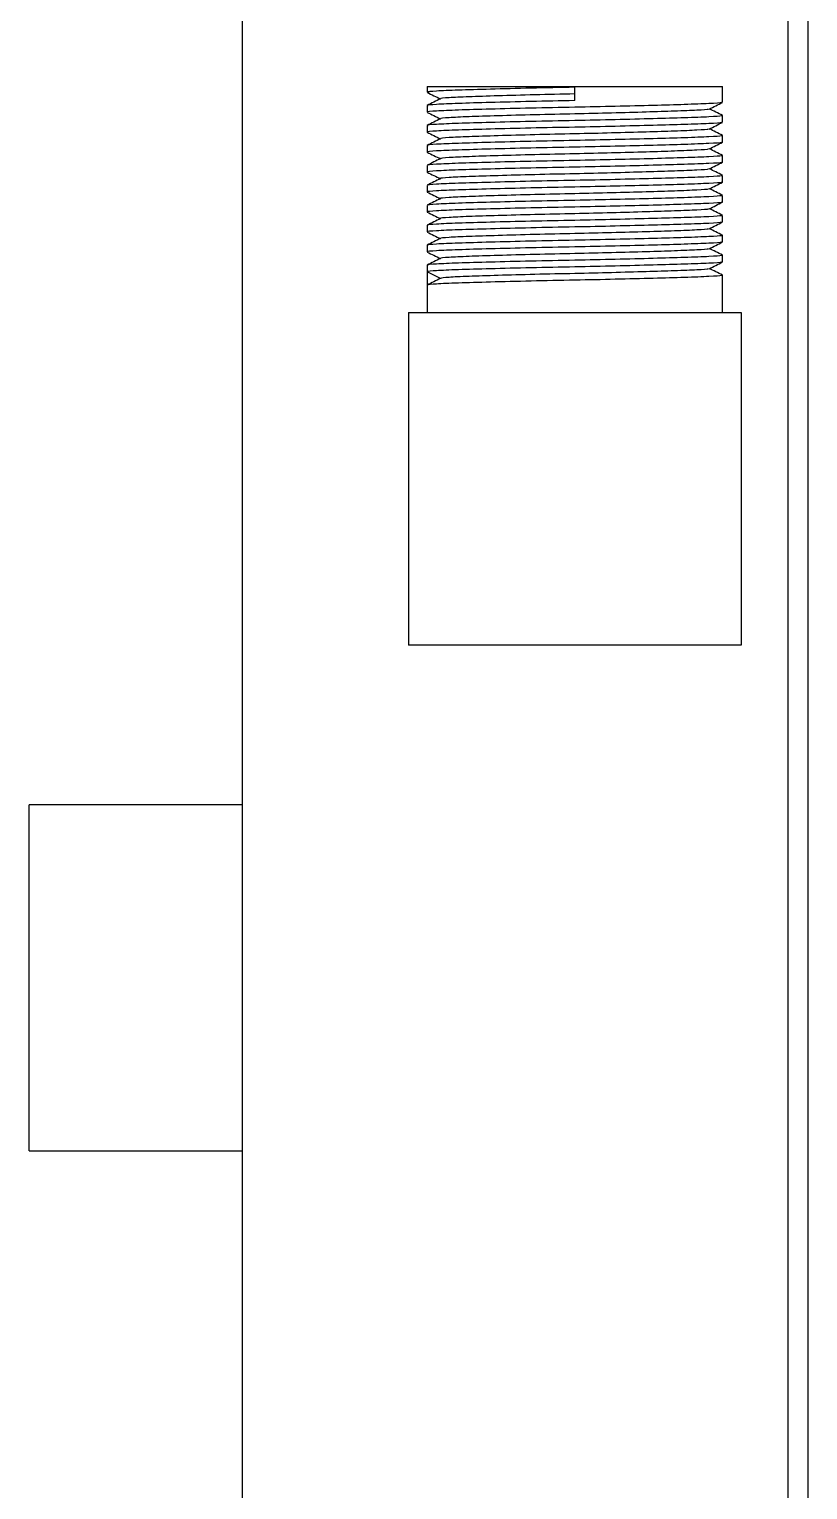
# Model space of a CAD drawing. Header units: millimetres. Extents: x -8604 to -3995, y 3123 to 6155.
# Drawn here: x -7718.6 to -7660.1, y 5417.1 to 5526.9 of the extents above; entities that cross this region are included whole.
import ezdxf

# ---------------------------------------------------------------- set-up
doc = ezdxf.new("R2010")
doc.units = ezdxf.units.MM

msp = doc.modelspace()

# ---------------------------------------------------------------- linework, layer by layer
at = {"color": 7, "linetype": 'Continuous', "lineweight": 25}
for p, q in [((-7702.62, 5575.58), (-7702.62, 5356.18)), ((-7661.62, 5571.18), (-7661.62, 5371.18)), ((-7660.12, 5571.18), (-7660.12, 5371.18)), ((-7688.72, 5522.58), (-7688.72, 5522.14)), ((-7688.72, 5522.58), (-7666.52, 5522.58)), ((-7666.52, 5521.39), (-7666.52, 5522.58)), ((-7677.62, 5521.52), (-7677.62, 5522.52)), ((-7688.72, 5521.14), (-7688.72, 5520.64)), ((-7666.52, 5519.89), (-7666.52, 5520.39)), ((-7688.72, 5519.64), (-7688.72, 5519.14)), ((-7666.52, 5518.39), (-7666.52, 5518.89)), ((-7688.72, 5518.14), (-7688.72, 5517.64)), ((-7666.52, 5516.89), (-7666.52, 5517.39)), ((-7688.72, 5516.64), (-7688.72, 5516.14)), ((-7688.72, 5515.14), (-7688.72, 5514.64)), ((-7666.52, 5515.39), (-7666.52, 5515.89)), ((-7666.52, 5513.89), (-7666.52, 5514.39)), ((-7688.72, 5513.64), (-7688.72, 5513.14)), ((-7666.52, 5512.39), (-7666.52, 5512.89)), ((-7688.72, 5512.14), (-7688.72, 5511.64)), ((-7688.72, 5510.64), (-7688.72, 5510.14)), ((-7666.52, 5510.89), (-7666.52, 5511.39)), ((-7666.52, 5509.39), (-7666.52, 5509.89)), ((-7688.72, 5509.14), (-7688.72, 5508.64)), ((-7688.72, 5508.64), (-7688.72, 5507.64)), ((-7687.73, 5508.14), (-7688.72, 5508.64)), ((-7666.52, 5505.58), (-7666.52, 5508.39)), ((-7688.72, 5507.64), (-7688.72, 5505.58)), ((-7690.12, 5505.58), (-7690.12, 5480.58)), ((-7690.12, 5505.58), (-7665.12, 5505.58)), ((-7665.12, 5505.58), (-7665.12, 5480.58)), ((-7665.12, 5480.58), (-7690.12, 5480.58)), ((-7702.62, 5468.58), (-7718.62, 5468.58)), ((-7718.62, 5442.58), (-7718.62, 5468.58)), ((-7718.62, 5442.58), (-7702.62, 5442.58))]:
    msp.add_line(p, q, dxfattribs=at)
for points, knots in [([(-7677.62, 5521.52), (-7678.74, 5521.49), (-7680.98, 5521.45), (-7684.03, 5521.37), (-7686.52, 5521.3), (-7688.11, 5521.23), (-7688.82, 5521.17), (-7688.67, 5521.15), (-7688.65, 5521.14)], [0, 0, 0, 0, 0.192033, 0.386702, 0.577043, 0.771209, 0.964412, 1, 1, 1, 1]), ([(-7677.62, 5522.52), (-7678.74, 5522.49), (-7680.98, 5522.45), (-7684.03, 5522.37), (-7686.52, 5522.3), (-7688.13, 5522.23), (-7688.83, 5522.17), (-7688.65, 5522.14), (-7688.6, 5522.13)], [0, 0, 0, 0, 0.187068, 0.376706, 0.562126, 0.751273, 0.939481, 1, 1, 1, 1]), ([(-7688.71, 5522.13), (-7688.55, 5522.05), (-7688.22, 5521.89), (-7687.89, 5521.72), (-7687.73, 5521.64)], [0, 0, 0, 0, 0.510467, 1, 1, 1, 1]), ([(-7687.71, 5521.65), (-7687.88, 5521.57), (-7688.21, 5521.4), (-7688.55, 5521.23), (-7688.71, 5521.15)], [0, 0, 0, 0, 0.499978, 1, 1, 1, 1]), ([(-7677.62, 5522.02), (-7678.64, 5521.99), (-7680.68, 5521.95), (-7683.45, 5521.87), (-7685.72, 5521.8), (-7687.15, 5521.73), (-7687.8, 5521.68), (-7687.7, 5521.65), (-7687.7, 5521.65)], [0, 0, 0, 0, 0.197738, 0.398193, 0.594187, 0.794121, 0.993064, 1, 1, 1, 1]), ([(-7666.63, 5521.38), (-7666.62, 5521.38), (-7666.54, 5521.34), (-7667.44, 5521.29), (-7669.21, 5521.22), (-7671.69, 5521.15), (-7674.53, 5521.08), (-7677.71, 5521.01), (-7680.99, 5520.95), (-7684.03, 5520.87), (-7686.52, 5520.8), (-7688.11, 5520.73), (-7688.82, 5520.67), (-7688.67, 5520.65), (-7688.65, 5520.64)], [0, 0, 0, 0, 0.028412, 0.1268, 0.22458, 0.31344, 0.404198, 0.493515, 0.590777, 0.689374, 0.785779, 0.884121, 0.981975, 1, 1, 1, 1]), ([(-7666.64, 5520.39), (-7666.61, 5520.38), (-7666.52, 5520.35), (-7667.43, 5520.29), (-7669.21, 5520.22), (-7671.69, 5520.15), (-7674.53, 5520.08), (-7677.71, 5520.01), (-7680.99, 5519.95), (-7684.03, 5519.87), (-7686.52, 5519.8), (-7688.11, 5519.73), (-7688.82, 5519.67), (-7688.67, 5519.65), (-7688.65, 5519.64)], [0, 0, 0, 0, 0.041046, 0.138155, 0.234663, 0.322367, 0.411945, 0.500101, 0.596098, 0.693413, 0.788565, 0.885628, 0.98221, 1, 1, 1, 1]), ([(-7688.71, 5520.63), (-7688.55, 5520.55), (-7688.22, 5520.39), (-7687.89, 5520.22), (-7687.73, 5520.14)], [0, 0, 0, 0, 0.510464, 1, 1, 1, 1]), ([(-7667.62, 5520.88), (-7667.61, 5520.87), (-7667.54, 5520.84), (-7668.36, 5520.79), (-7669.97, 5520.72), (-7672.22, 5520.65), (-7674.81, 5520.58), (-7677.7, 5520.51), (-7680.68, 5520.45), (-7683.45, 5520.37), (-7685.72, 5520.3), (-7687.15, 5520.23), (-7687.8, 5520.18), (-7687.7, 5520.15), (-7687.7, 5520.15)], [0, 0, 0, 0, 0.027508, 0.127492, 0.226856, 0.317157, 0.409387, 0.500153, 0.598991, 0.699188, 0.797155, 0.897092, 0.996533, 1, 1, 1, 1]), ([(-7667.53, 5520.88), (-7667.36, 5520.96), (-7667.03, 5521.13), (-7666.7, 5521.3), (-7666.53, 5521.38)], [0, 0, 0, 0, 0.4999761, 1, 1, 1, 1]), ([(-7666.53, 5520.4), (-7666.7, 5520.48), (-7667.02, 5520.65), (-7667.35, 5520.81), (-7667.51, 5520.89)], [0, 0, 0, 0, 0.510458, 1, 1, 1, 1]), ([(-7666.63, 5519.88), (-7666.62, 5519.88), (-7666.54, 5519.84), (-7667.44, 5519.79), (-7669.21, 5519.72), (-7671.69, 5519.65), (-7674.53, 5519.58), (-7677.71, 5519.51), (-7680.99, 5519.45), (-7684.03, 5519.37), (-7686.52, 5519.3), (-7688.11, 5519.23), (-7688.82, 5519.17), (-7688.67, 5519.15), (-7688.65, 5519.14)], [0, 0, 0, 0, 0.028412, 0.1268, 0.22458, 0.31344, 0.404198, 0.493515, 0.590777, 0.689374, 0.785779, 0.884121, 0.981975, 1, 1, 1, 1]), ([(-7687.71, 5520.15), (-7687.88, 5520.07), (-7688.21, 5519.9), (-7688.55, 5519.73), (-7688.71, 5519.65)], [0, 0, 0, 0, 0.499976, 1, 1, 1, 1]), ([(-7667.62, 5519.38), (-7667.61, 5519.37), (-7667.54, 5519.34), (-7668.36, 5519.29), (-7669.97, 5519.22), (-7672.22, 5519.15), (-7674.81, 5519.08), (-7677.7, 5519.01), (-7680.68, 5518.95), (-7683.45, 5518.87), (-7685.72, 5518.8), (-7687.15, 5518.73), (-7687.8, 5518.68), (-7687.7, 5518.65), (-7687.7, 5518.65)], [0, 0, 0, 0, 0.0275079, 0.1274916, 0.2268562, 0.3171573, 0.4093869, 0.5001528, 0.5989914, 0.6991882, 0.7971553, 0.8970918, 0.996533, 1, 1, 1, 1]), ([(-7667.53, 5519.38), (-7667.36, 5519.46), (-7667.03, 5519.63), (-7666.7, 5519.8), (-7666.53, 5519.88)], [0, 0, 0, 0, 0.499978, 1, 1, 1, 1]), ([(-7666.53, 5518.9), (-7666.7, 5518.98), (-7667.02, 5519.15), (-7667.35, 5519.31), (-7667.51, 5519.39)], [0, 0, 0, 0, 0.510459, 1, 1, 1, 1]), ([(-7666.64, 5518.89), (-7666.61, 5518.88), (-7666.52, 5518.85), (-7667.43, 5518.79), (-7669.21, 5518.72), (-7671.69, 5518.65), (-7674.53, 5518.58), (-7677.71, 5518.51), (-7680.99, 5518.45), (-7684.03, 5518.37), (-7686.52, 5518.3), (-7688.11, 5518.23), (-7688.82, 5518.17), (-7688.67, 5518.15), (-7688.65, 5518.14)], [0, 0, 0, 0, 0.041046, 0.138155, 0.234663, 0.322367, 0.411945, 0.500101, 0.596098, 0.693413, 0.788564, 0.885628, 0.98221, 1, 1, 1, 1]), ([(-7666.63, 5518.38), (-7666.62, 5518.38), (-7666.54, 5518.34), (-7667.44, 5518.29), (-7669.21, 5518.22), (-7671.69, 5518.15), (-7674.53, 5518.08), (-7677.71, 5518.01), (-7680.99, 5517.95), (-7684.03, 5517.87), (-7686.52, 5517.8), (-7688.11, 5517.73), (-7688.82, 5517.67), (-7688.67, 5517.65), (-7688.65, 5517.64)], [0, 0, 0, 0, 0.028412, 0.1268, 0.22458, 0.31344, 0.404198, 0.493515, 0.590777, 0.689374, 0.785779, 0.884121, 0.981975, 1, 1, 1, 1]), ([(-7688.71, 5519.13), (-7688.55, 5519.05), (-7688.22, 5518.89), (-7687.89, 5518.72), (-7687.73, 5518.64)], [0, 0, 0, 0, 0.510465, 1, 1, 1, 1]), ([(-7687.71, 5518.65), (-7687.88, 5518.57), (-7688.21, 5518.4), (-7688.55, 5518.23), (-7688.71, 5518.15)], [0, 0, 0, 0, 0.499976, 1, 1, 1, 1]), ([(-7667.53, 5517.88), (-7667.36, 5517.96), (-7667.03, 5518.13), (-7666.7, 5518.3), (-7666.53, 5518.38)], [0, 0, 0, 0, 0.4999761, 1, 1, 1, 1]), ([(-7666.64, 5517.39), (-7666.61, 5517.38), (-7666.52, 5517.35), (-7667.43, 5517.29), (-7669.21, 5517.22), (-7671.69, 5517.15), (-7674.53, 5517.08), (-7677.71, 5517.01), (-7680.99, 5516.95), (-7684.03, 5516.87), (-7686.52, 5516.8), (-7688.11, 5516.73), (-7688.82, 5516.67), (-7688.67, 5516.65), (-7688.65, 5516.64)], [0, 0, 0, 0, 0.041046, 0.138155, 0.234663, 0.322367, 0.411945, 0.500101, 0.596098, 0.693413, 0.788564, 0.885628, 0.98221, 1, 1, 1, 1]), ([(-7688.71, 5517.63), (-7688.55, 5517.55), (-7688.22, 5517.39), (-7687.89, 5517.22), (-7687.73, 5517.14)], [0, 0, 0, 0, 0.510464, 1, 1, 1, 1]), ([(-7687.71, 5517.15), (-7687.88, 5517.07), (-7688.21, 5516.9), (-7688.55, 5516.73), (-7688.71, 5516.65)], [0, 0, 0, 0, 0.499976, 1, 1, 1, 1]), ([(-7667.62, 5517.88), (-7667.61, 5517.87), (-7667.54, 5517.84), (-7668.36, 5517.79), (-7669.97, 5517.72), (-7672.22, 5517.65), (-7674.81, 5517.58), (-7677.7, 5517.51), (-7680.68, 5517.45), (-7683.45, 5517.37), (-7685.72, 5517.3), (-7687.15, 5517.23), (-7687.8, 5517.18), (-7687.7, 5517.15), (-7687.7, 5517.15)], [0, 0, 0, 0, 0.027508, 0.127492, 0.226856, 0.317157, 0.409387, 0.500153, 0.598991, 0.699188, 0.797155, 0.897092, 0.996533, 1, 1, 1, 1]), ([(-7666.53, 5517.4), (-7666.7, 5517.48), (-7667.02, 5517.65), (-7667.35, 5517.81), (-7667.51, 5517.89)], [0, 0, 0, 0, 0.510459, 1, 1, 1, 1]), ([(-7666.63, 5516.88), (-7666.62, 5516.88), (-7666.54, 5516.84), (-7667.44, 5516.79), (-7669.21, 5516.72), (-7671.69, 5516.65), (-7674.53, 5516.58), (-7677.71, 5516.51), (-7680.99, 5516.45), (-7684.03, 5516.37), (-7686.52, 5516.3), (-7688.11, 5516.23), (-7688.82, 5516.17), (-7688.67, 5516.15), (-7688.65, 5516.14)], [0, 0, 0, 0, 0.028412, 0.1268, 0.22458, 0.31344, 0.404198, 0.493515, 0.590777, 0.689374, 0.785779, 0.884121, 0.981975, 1, 1, 1, 1]), ([(-7688.71, 5516.13), (-7688.55, 5516.05), (-7688.22, 5515.89), (-7687.89, 5515.72), (-7687.73, 5515.64)], [0, 0, 0, 0, 0.510465, 1, 1, 1, 1]), ([(-7667.62, 5516.38), (-7667.61, 5516.37), (-7667.54, 5516.34), (-7668.36, 5516.29), (-7669.97, 5516.22), (-7672.22, 5516.15), (-7674.81, 5516.08), (-7677.7, 5516.01), (-7680.68, 5515.95), (-7683.45, 5515.87), (-7685.72, 5515.8), (-7687.15, 5515.73), (-7687.8, 5515.68), (-7687.7, 5515.65), (-7687.7, 5515.65)], [0, 0, 0, 0, 0.027508, 0.127492, 0.226856, 0.317157, 0.409387, 0.500153, 0.598991, 0.699188, 0.797155, 0.897092, 0.996533, 1, 1, 1, 1]), ([(-7667.53, 5516.38), (-7667.36, 5516.46), (-7667.03, 5516.63), (-7666.7, 5516.8), (-7666.53, 5516.88)], [0, 0, 0, 0, 0.4999761, 1, 1, 1, 1]), ([(-7666.53, 5515.9), (-7666.7, 5515.98), (-7667.02, 5516.15), (-7667.35, 5516.31), (-7667.51, 5516.39)], [0, 0, 0, 0, 0.510458, 1, 1, 1, 1]), ([(-7666.64, 5515.89), (-7666.61, 5515.88), (-7666.52, 5515.85), (-7667.43, 5515.79), (-7669.21, 5515.72), (-7671.69, 5515.65), (-7674.53, 5515.58), (-7677.71, 5515.51), (-7680.99, 5515.45), (-7684.03, 5515.37), (-7686.52, 5515.3), (-7688.11, 5515.23), (-7688.82, 5515.17), (-7688.67, 5515.15), (-7688.65, 5515.14)], [0, 0, 0, 0, 0.041046, 0.138155, 0.234663, 0.322367, 0.411945, 0.500101, 0.596098, 0.693413, 0.788564, 0.885628, 0.98221, 1, 1, 1, 1]), ([(-7666.63, 5515.38), (-7666.62, 5515.38), (-7666.54, 5515.34), (-7667.44, 5515.29), (-7669.21, 5515.22), (-7671.69, 5515.15), (-7674.53, 5515.08), (-7677.71, 5515.01), (-7680.99, 5514.95), (-7684.03, 5514.87), (-7686.52, 5514.8), (-7688.11, 5514.73), (-7688.82, 5514.67), (-7688.67, 5514.65), (-7688.65, 5514.64)], [0, 0, 0, 0, 0.028412, 0.1268, 0.22458, 0.31344, 0.404198, 0.493515, 0.590777, 0.689374, 0.785779, 0.884121, 0.981975, 1, 1, 1, 1]), ([(-7687.71, 5515.65), (-7687.88, 5515.57), (-7688.21, 5515.4), (-7688.55, 5515.23), (-7688.71, 5515.15)], [0, 0, 0, 0, 0.499976, 1, 1, 1, 1]), ([(-7667.62, 5514.88), (-7667.61, 5514.87), (-7667.54, 5514.84), (-7668.36, 5514.79), (-7669.97, 5514.72), (-7672.22, 5514.65), (-7674.81, 5514.58), (-7677.7, 5514.51), (-7680.68, 5514.45), (-7683.45, 5514.37), (-7685.72, 5514.3), (-7687.15, 5514.23), (-7687.8, 5514.18), (-7687.7, 5514.15), (-7687.7, 5514.15)], [0, 0, 0, 0, 0.027508, 0.127492, 0.226856, 0.317157, 0.409387, 0.500153, 0.598991, 0.699188, 0.797155, 0.897092, 0.996533, 1, 1, 1, 1]), ([(-7667.53, 5514.88), (-7667.36, 5514.96), (-7667.03, 5515.13), (-7666.7, 5515.3), (-7666.53, 5515.38)], [0, 0, 0, 0, 0.4999761, 1, 1, 1, 1]), ([(-7666.53, 5514.4), (-7666.7, 5514.48), (-7667.02, 5514.65), (-7667.35, 5514.81), (-7667.51, 5514.89)], [0, 0, 0, 0, 0.510459, 1, 1, 1, 1]), ([(-7666.64, 5514.39), (-7666.61, 5514.38), (-7666.52, 5514.35), (-7667.43, 5514.29), (-7669.21, 5514.22), (-7671.69, 5514.15), (-7674.53, 5514.08), (-7677.71, 5514.01), (-7680.99, 5513.95), (-7684.03, 5513.87), (-7686.52, 5513.8), (-7688.11, 5513.73), (-7688.82, 5513.67), (-7688.67, 5513.65), (-7688.65, 5513.64)], [0, 0, 0, 0, 0.041046, 0.138155, 0.234663, 0.322367, 0.411945, 0.500101, 0.596098, 0.693413, 0.788564, 0.885628, 0.98221, 1, 1, 1, 1]), ([(-7666.63, 5513.88), (-7666.62, 5513.88), (-7666.54, 5513.84), (-7667.44, 5513.79), (-7669.21, 5513.72), (-7671.69, 5513.65), (-7674.53, 5513.58), (-7677.71, 5513.51), (-7680.99, 5513.45), (-7684.03, 5513.37), (-7686.52, 5513.3), (-7688.11, 5513.23), (-7688.82, 5513.17), (-7688.67, 5513.15), (-7688.65, 5513.14)], [0, 0, 0, 0, 0.028412, 0.1268, 0.22458, 0.31344, 0.404198, 0.493515, 0.590777, 0.689374, 0.785779, 0.884121, 0.981975, 1, 1, 1, 1]), ([(-7688.71, 5514.63), (-7688.55, 5514.55), (-7688.22, 5514.39), (-7687.89, 5514.22), (-7687.73, 5514.14)], [0, 0, 0, 0, 0.510467, 1, 1, 1, 1]), ([(-7687.71, 5514.15), (-7687.88, 5514.07), (-7688.21, 5513.9), (-7688.55, 5513.73), (-7688.71, 5513.65)], [0, 0, 0, 0, 0.499978, 1, 1, 1, 1]), ([(-7667.53, 5513.38), (-7667.36, 5513.46), (-7667.03, 5513.63), (-7666.7, 5513.8), (-7666.53, 5513.88)], [0, 0, 0, 0, 0.4999761, 1, 1, 1, 1]), ([(-7666.64, 5512.89), (-7666.61, 5512.88), (-7666.52, 5512.85), (-7667.43, 5512.79), (-7669.21, 5512.72), (-7671.69, 5512.65), (-7674.53, 5512.58), (-7677.71, 5512.51), (-7680.99, 5512.45), (-7684.03, 5512.37), (-7686.52, 5512.3), (-7688.11, 5512.23), (-7688.82, 5512.17), (-7688.67, 5512.15), (-7688.65, 5512.14)], [0, 0, 0, 0, 0.041046, 0.138155, 0.234663, 0.322367, 0.411945, 0.500101, 0.596098, 0.693413, 0.788565, 0.885628, 0.98221, 1, 1, 1, 1]), ([(-7688.71, 5513.13), (-7688.55, 5513.05), (-7688.22, 5512.89), (-7687.89, 5512.72), (-7687.73, 5512.64)], [0, 0, 0, 0, 0.510464, 1, 1, 1, 1]), ([(-7667.62, 5513.38), (-7667.61, 5513.37), (-7667.54, 5513.34), (-7668.36, 5513.29), (-7669.97, 5513.22), (-7672.22, 5513.15), (-7674.81, 5513.08), (-7677.7, 5513.01), (-7680.68, 5512.95), (-7683.45, 5512.87), (-7685.72, 5512.8), (-7687.15, 5512.73), (-7687.8, 5512.68), (-7687.7, 5512.65), (-7687.7, 5512.65)], [0, 0, 0, 0, 0.027508, 0.127492, 0.226856, 0.317157, 0.409387, 0.500153, 0.598991, 0.699188, 0.797155, 0.897092, 0.996533, 1, 1, 1, 1]), ([(-7666.53, 5512.9), (-7666.7, 5512.98), (-7667.02, 5513.15), (-7667.35, 5513.31), (-7667.51, 5513.39)], [0, 0, 0, 0, 0.510458, 1, 1, 1, 1]), ([(-7666.63, 5512.38), (-7666.62, 5512.38), (-7666.54, 5512.34), (-7667.44, 5512.29), (-7669.21, 5512.22), (-7671.69, 5512.15), (-7674.53, 5512.08), (-7677.71, 5512.01), (-7680.99, 5511.95), (-7684.03, 5511.87), (-7686.52, 5511.8), (-7688.11, 5511.73), (-7688.82, 5511.67), (-7688.67, 5511.65), (-7688.65, 5511.64)], [0, 0, 0, 0, 0.0284119, 0.1268003, 0.2245797, 0.3134398, 0.4041977, 0.4935153, 0.5907769, 0.6893742, 0.7857789, 0.884121, 0.9819751, 1, 1, 1, 1]), ([(-7687.71, 5512.65), (-7687.88, 5512.57), (-7688.21, 5512.4), (-7688.55, 5512.23), (-7688.71, 5512.15)], [0, 0, 0, 0, 0.499976, 1, 1, 1, 1]), ([(-7688.71, 5511.63), (-7688.55, 5511.55), (-7688.22, 5511.39), (-7687.89, 5511.22), (-7687.73, 5511.14)], [0, 0, 0, 0, 0.510465, 1, 1, 1, 1]), ([(-7667.62, 5511.88), (-7667.61, 5511.87), (-7667.54, 5511.84), (-7668.36, 5511.79), (-7669.97, 5511.72), (-7672.22, 5511.65), (-7674.81, 5511.58), (-7677.7, 5511.51), (-7680.68, 5511.45), (-7683.45, 5511.37), (-7685.72, 5511.3), (-7687.15, 5511.23), (-7687.8, 5511.18), (-7687.7, 5511.15), (-7687.7, 5511.15)], [0, 0, 0, 0, 0.0275079, 0.1274916, 0.2268562, 0.3171573, 0.4093869, 0.5001528, 0.5989914, 0.6991882, 0.7971553, 0.8970918, 0.996533, 1, 1, 1, 1]), ([(-7667.53, 5511.88), (-7667.36, 5511.96), (-7667.03, 5512.13), (-7666.7, 5512.3), (-7666.53, 5512.38)], [0, 0, 0, 0, 0.499978, 1, 1, 1, 1]), ([(-7666.53, 5511.4), (-7666.7, 5511.48), (-7667.02, 5511.65), (-7667.35, 5511.81), (-7667.51, 5511.89)], [0, 0, 0, 0, 0.510459, 1, 1, 1, 1]), ([(-7666.64, 5511.39), (-7666.61, 5511.38), (-7666.52, 5511.35), (-7667.43, 5511.29), (-7669.21, 5511.22), (-7671.69, 5511.15), (-7674.53, 5511.08), (-7677.71, 5511.01), (-7680.99, 5510.95), (-7684.03, 5510.87), (-7686.52, 5510.8), (-7688.11, 5510.73), (-7688.82, 5510.67), (-7688.67, 5510.65), (-7688.65, 5510.64)], [0, 0, 0, 0, 0.041046, 0.138155, 0.234663, 0.322367, 0.411945, 0.500101, 0.596098, 0.693413, 0.788564, 0.885628, 0.98221, 1, 1, 1, 1]), ([(-7666.63, 5510.88), (-7666.62, 5510.88), (-7666.54, 5510.84), (-7667.44, 5510.79), (-7669.21, 5510.72), (-7671.69, 5510.65), (-7674.53, 5510.58), (-7677.71, 5510.51), (-7680.99, 5510.45), (-7684.03, 5510.37), (-7686.52, 5510.3), (-7688.11, 5510.23), (-7688.82, 5510.17), (-7688.67, 5510.15), (-7688.65, 5510.14)], [0, 0, 0, 0, 0.028412, 0.1268, 0.22458, 0.31344, 0.404198, 0.493515, 0.590777, 0.689374, 0.785779, 0.884121, 0.981975, 1, 1, 1, 1]), ([(-7687.71, 5511.15), (-7687.88, 5511.07), (-7688.21, 5510.9), (-7688.55, 5510.73), (-7688.71, 5510.65)], [0, 0, 0, 0, 0.499976, 1, 1, 1, 1]), ([(-7667.53, 5510.38), (-7667.36, 5510.46), (-7667.03, 5510.63), (-7666.7, 5510.8), (-7666.53, 5510.88)], [0, 0, 0, 0, 0.4999761, 1, 1, 1, 1]), ([(-7666.64, 5509.89), (-7666.61, 5509.88), (-7666.52, 5509.85), (-7667.43, 5509.79), (-7669.21, 5509.72), (-7671.69, 5509.65), (-7674.53, 5509.58), (-7677.71, 5509.51), (-7680.99, 5509.45), (-7684.03, 5509.37), (-7686.52, 5509.3), (-7688.11, 5509.23), (-7688.82, 5509.17), (-7688.67, 5509.15), (-7688.65, 5509.14)], [0, 0, 0, 0, 0.041046, 0.138155, 0.234663, 0.322367, 0.411945, 0.500101, 0.596098, 0.693413, 0.788565, 0.885628, 0.98221, 1, 1, 1, 1]), ([(-7666.63, 5509.38), (-7666.62, 5509.38), (-7666.54, 5509.34), (-7667.44, 5509.29), (-7669.21, 5509.22), (-7671.69, 5509.15), (-7674.53, 5509.08), (-7677.71, 5509.01), (-7680.98, 5508.95), (-7684.03, 5508.87), (-7686.51, 5508.8), (-7688.17, 5508.73), (-7688.69, 5508.67), (-7688.72, 5508.65), (-7688.72, 5508.64)], [0, 0, 0, 0, 0.028408, 0.126783, 0.22455, 0.313398, 0.404143, 0.493449, 0.590697, 0.689281, 0.785673, 0.884002, 0.981843, 1, 1, 1, 1]), ([(-7688.71, 5510.13), (-7688.55, 5510.05), (-7688.22, 5509.89), (-7687.89, 5509.72), (-7687.73, 5509.64)], [0, 0, 0, 0, 0.510464, 1, 1, 1, 1]), ([(-7687.71, 5509.65), (-7687.88, 5509.57), (-7688.21, 5509.4), (-7688.55, 5509.23), (-7688.71, 5509.15)], [0, 0, 0, 0, 0.499976, 1, 1, 1, 1]), ([(-7667.62, 5510.38), (-7667.61, 5510.37), (-7667.54, 5510.34), (-7668.36, 5510.29), (-7669.97, 5510.22), (-7672.22, 5510.15), (-7674.81, 5510.08), (-7677.7, 5510.01), (-7680.68, 5509.95), (-7683.45, 5509.87), (-7685.72, 5509.8), (-7687.15, 5509.73), (-7687.8, 5509.68), (-7687.7, 5509.65), (-7687.7, 5509.65)], [0, 0, 0, 0, 0.027508, 0.127492, 0.226856, 0.317157, 0.409387, 0.500153, 0.598991, 0.699188, 0.797155, 0.897092, 0.996533, 1, 1, 1, 1]), ([(-7667.53, 5508.88), (-7667.36, 5508.96), (-7667.03, 5509.13), (-7666.7, 5509.3), (-7666.53, 5509.38)], [0, 0, 0, 0, 0.4999761, 1, 1, 1, 1]), ([(-7666.53, 5509.9), (-7666.7, 5509.98), (-7667.02, 5510.15), (-7667.35, 5510.31), (-7667.51, 5510.39)], [0, 0, 0, 0, 0.510458, 1, 1, 1, 1]), ([(-7666.64, 5508.39), (-7666.61, 5508.38), (-7666.52, 5508.35), (-7667.43, 5508.29), (-7669.21, 5508.22), (-7671.69, 5508.15), (-7674.53, 5508.08), (-7677.71, 5508.01), (-7680.98, 5507.95), (-7684.03, 5507.87), (-7686.51, 5507.8), (-7688.17, 5507.73), (-7688.69, 5507.67), (-7688.72, 5507.65), (-7688.72, 5507.64)], [0, 0, 0, 0, 0.0410403, 0.1381364, 0.2346315, 0.3223245, 0.4118904, 0.5000349, 0.596019, 0.6933213, 0.7884598, 0.8855102, 0.9820792, 1, 1, 1, 1]), ([(-7667.62, 5508.88), (-7667.61, 5508.87), (-7667.54, 5508.84), (-7668.36, 5508.79), (-7669.97, 5508.72), (-7672.22, 5508.65), (-7674.81, 5508.58), (-7677.7, 5508.51), (-7680.68, 5508.45), (-7683.45, 5508.37), (-7685.71, 5508.3), (-7687.21, 5508.23), (-7687.68, 5508.18), (-7687.71, 5508.15), (-7687.71, 5508.15)], [0, 0, 0, 0, 0.027499, 0.12745, 0.226781, 0.317053, 0.409252, 0.499988, 0.598794, 0.698958, 0.796893, 0.896797, 0.996205, 1, 1, 1, 1]), ([(-7666.53, 5508.4), (-7666.7, 5508.48), (-7667.02, 5508.65), (-7667.35, 5508.81), (-7667.51, 5508.89)], [0, 0, 0, 0, 0.510458, 1, 1, 1, 1]), ([(-7687.71, 5508.15), (-7687.88, 5508.07), (-7688.21, 5507.9), (-7688.55, 5507.73), (-7688.71, 5507.65)], [0, 0, 0, 0, 0.499976, 1, 1, 1, 1])]:
    msp.add_open_spline(points, degree=3, knots=knots, dxfattribs=at)

doc.saveas('drawing.dxf')
